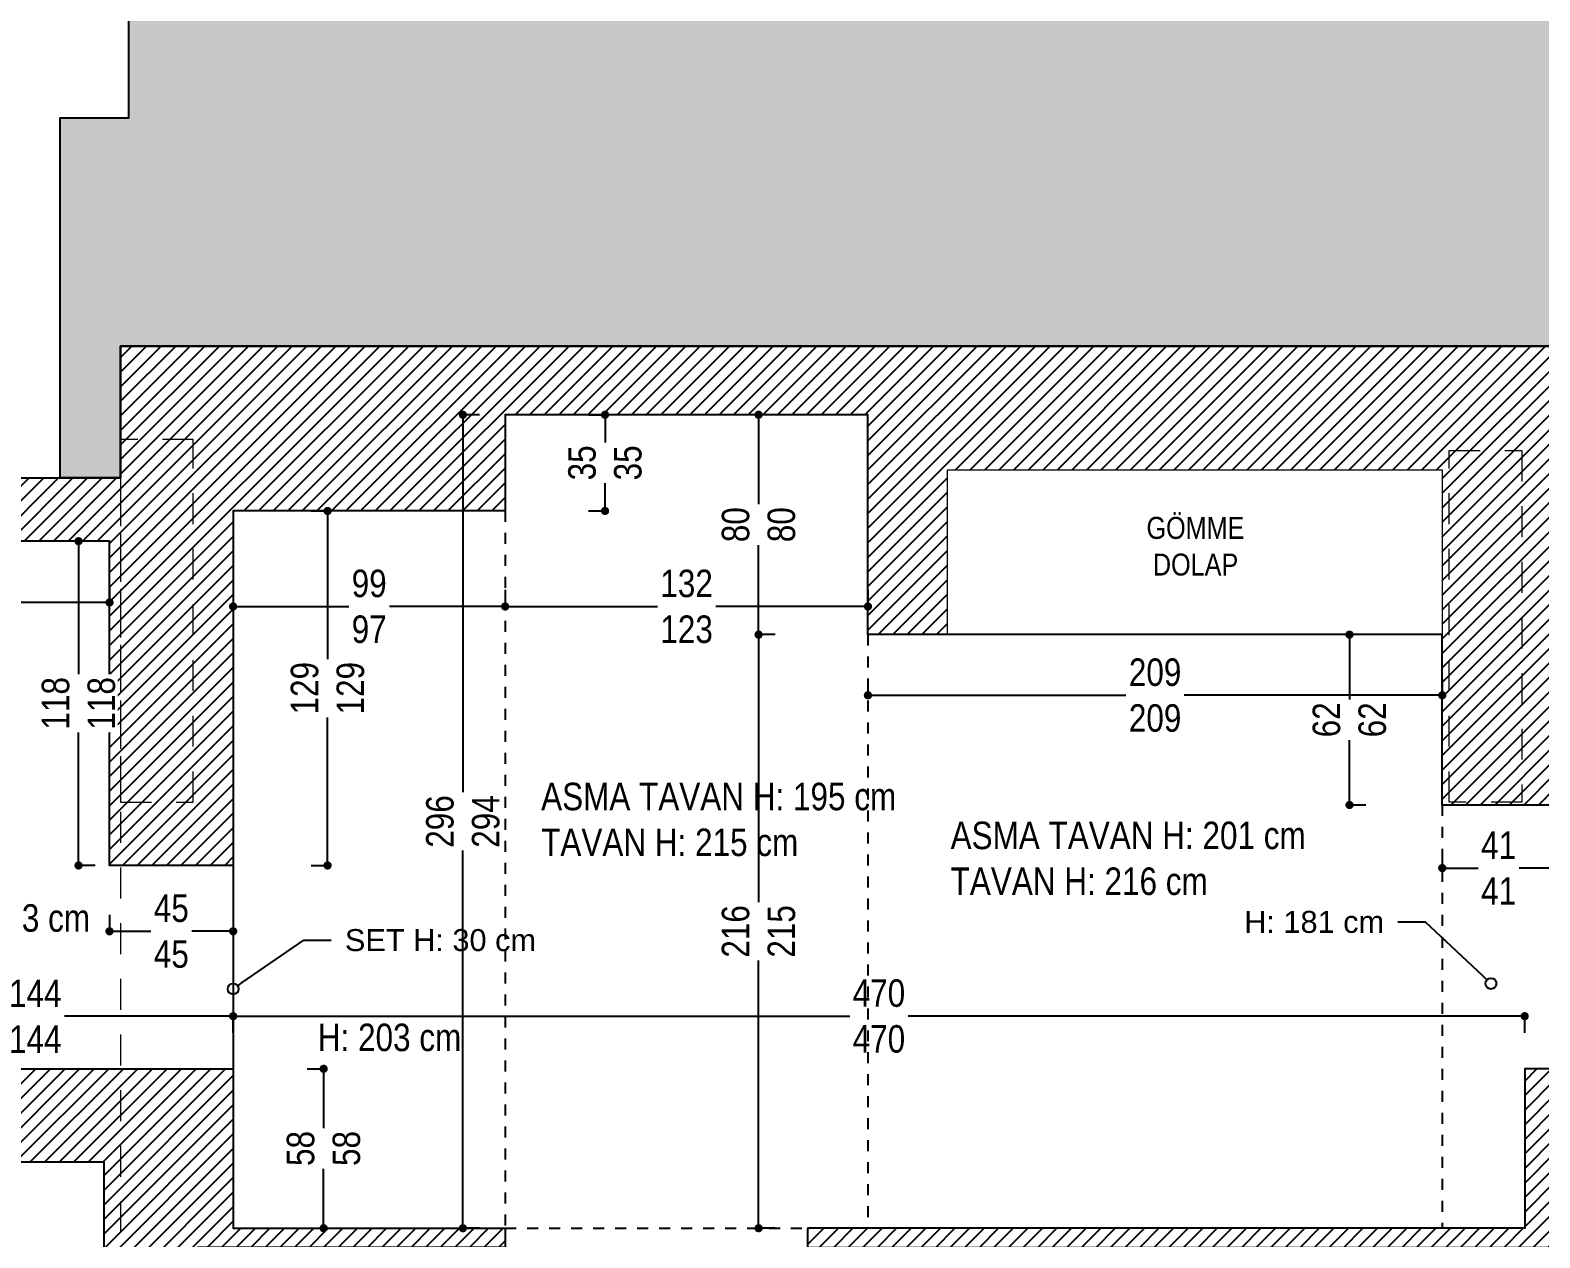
# Model space of a CAD drawing. Header units: millimetres. Extents: x 863 to 22635, y -482 to 12118.
# Drawn here: x 19786 to 20336, y 10239 to 10679 of the extents above; entities that cross this region are included whole.
import ezdxf
from ezdxf import colors
from ezdxf.entities.mleader import LeaderData, LeaderLine
from ezdxf.math import Vec2, Vec3

# ---------------------------------------------------------------- set-up
doc = ezdxf.new("R2010")
doc.units = ezdxf.units.MM
doc.header["$PDMODE"] = 35
doc.linetypes.add('JIS_02_0.7', pattern=[1.35, 0.75, -0.6])
doc.linetypes.add('JIS_02_1.0', pattern=[2, 1, -1])
doc.layers.add('ABOVE_0G', color=235, linetype='JIS_02_0.7', lineweight=9)
doc.layers.add('WOOD_0G', color=46, linetype='Continuous', lineweight=5)
for name, color, linetype in [('DIM_0G', 20, 'Continuous'), ('Existing WALL HATCH_0G', 251, 'Continuous'), ('Existing WALL_0G', 65, 'Continuous'), ('FLOOR_0G', 254, 'Continuous'), ('HATCH_0G', 251, 'Continuous')]:
    doc.layers.add(name, color=color, linetype=linetype)
doc.styles.add('0G_50', font='ARIALN.TTF', dxfattribs={"height": 50})
doc.styles.add('OZGU', font='ARIALN.TTF')
doc.styles.get("Standard").update_dxf_attribs({"font": 'arial.ttf'})
doc.dimstyles.new('0G_1_50_ORTA', dxfattribs={"dimtxt": 10, "dimasz": 3, "dimexe": 1, "dimexo": 4, "dimgap": 1, "dimtad": 0, "dimdec": 1, "dimzin": 9, "dimtxsty": 'OZGU', "dimblk": 'DOT', "dimcen": 2, "dimclrd": 256, "dimclre": 256, "dimclrt": 256, "dimadec": 1, "dimazin": 2, "dimtfac": 1, "dimtdec": 1, "dimtix": 1, "dimtmove": 2, "dimatfit": 3, "dimldrblk": 'ARCHTICK', "dimfxl": 6, "dimfxlon": 1, "dimtfill": 1, "dimarcsym": 0})

# ---------------------------------------------------------------- blocks, each defined once
blk = doc.blocks.new('_Dot')
at = {"color": 0, "linetype": 'ByBlock', "lineweight": -2}
blk.add_line((-0.5, 0), (-1, 0), dxfattribs=at)
at = {"color": 0, "linetype": 'ByBlock', "const_width": 0.5}
blk.add_lwpolyline([(-0.25, 0, 1), (0.25, 0, 1)], format="xyb", close=True, dxfattribs=at)
blk = doc.blocks.new('*D923')
at = {"layer": 'Defpoints', "color": 0, "transparency": 16777216}
for p in [(20300.04, 10396.66), (20341.04, 10396.66), (20341.04, 10373.7)]:
    blk.add_point(p, dxfattribs=at)
at = {"layer": 'DIM_0G', "lineweight": -2, "transparency": 16777216}
for p, q in [((20300.04, 10379.7), (20300.04, 10372.7)), ((20341.04, 10379.7), (20341.04, 10372.7)), ((20303.04, 10373.7), (20314.29, 10373.7)), ((20338.04, 10373.7), (20326.78, 10373.7))]:
    blk.add_line(p, q, dxfattribs=at)
at = {"layer": 'DIM_0G', "lineweight": -2, "transparency": 16777216, "xscale": 3, "yscale": 3, "zscale": 3, "rotation": 180}
blk.add_blockref('_Dot', (20300.04, 10373.7), dxfattribs=at)
at = {"layer": 'DIM_0G', "lineweight": -2, "transparency": 16777216, "xscale": 3, "yscale": 3, "zscale": 3}
blk.add_blockref('_Dot', (20341.04, 10373.7), dxfattribs=at)
at = {"layer": 'DIM_0G', "transparency": 16777216, "insert": (20320.54, 10373.7), "char_height": 10, "attachment_point": 5, "style": 'OZGU', "bg_fill": 3, "box_fill_scale": 1.1, "bg_fill_color": 256, "bg_fill_true_color": 13158600, "bg_fill_transparency": 0}
blk.add_mtext('41\\P41', dxfattribs=at)
blk = doc.blocks.new('_ArchTick')
at = {"color": 0, "linetype": 'ByBlock', "const_width": 0.15}
blk.add_lwpolyline([(-0.5, -0.5), (0.5, 0.5)], dxfattribs=at)
blk = doc.blocks.new('*D924')
at = {"layer": 'Defpoints', "color": 0, "transparency": 16777216}
for p in [(20266.28, 10458.66), (20300.04, 10458.66), (20300.04, 10396.66)]:
    blk.add_point(p, dxfattribs=at)
at = {"layer": 'DIM_0G', "lineweight": -2, "transparency": 16777216}
for p, q in [((20272.28, 10458.66), (20265.28, 10458.66)), ((20266.28, 10455.66), (20266.28, 10434.53)), ((20266.28, 10399.66), (20266.28, 10420.8)), ((20272.28, 10396.66), (20265.28, 10396.66))]:
    blk.add_line(p, q, dxfattribs=at)
at = {"layer": 'DIM_0G', "lineweight": -2, "transparency": 16777216, "xscale": 3, "yscale": 3, "zscale": 3}
for p, rotation in [((20266.28, 10458.66), 90), ((20266.28, 10396.66), 270)]:
    blk.add_blockref('_Dot', p, dxfattribs=dict(at, rotation=rotation))
at = {"layer": 'DIM_0G', "transparency": 16777216, "insert": (20266.28, 10427.66), "char_height": 10, "attachment_point": 5, "rotation": 90, "style": 'OZGU', "bg_fill": 3, "box_fill_scale": 1.1, "bg_fill_color": 256, "bg_fill_true_color": 13158600, "bg_fill_transparency": 0}
blk.add_mtext('62\\P62', dxfattribs=at)
blk = doc.blocks.new('*D925')
at = {"layer": 'Defpoints', "color": 0, "transparency": 16777216}
for p in [(20091.04, 10458.66), (20300.04, 10458.66), (20091.04, 10436.59)]:
    blk.add_point(p, dxfattribs=at)
at = {"layer": 'DIM_0G', "lineweight": -2, "transparency": 16777216}
for p, q in [((20091.04, 10442.59), (20091.04, 10435.59)), ((20300.04, 10442.59), (20300.04, 10435.59)), ((20094.04, 10436.59), (20185.4, 10436.59)), ((20297.04, 10436.59), (20205.67, 10436.59))]:
    blk.add_line(p, q, dxfattribs=at)
at = {"layer": 'DIM_0G', "lineweight": -2, "transparency": 16777216, "xscale": 3, "yscale": 3, "zscale": 3, "rotation": 180}
blk.add_blockref('_Dot', (20091.04, 10436.59), dxfattribs=at)
at = {"layer": 'DIM_0G', "lineweight": -2, "transparency": 16777216, "xscale": 3, "yscale": 3, "zscale": 3}
blk.add_blockref('_Dot', (20300.04, 10436.59), dxfattribs=at)
at = {"layer": 'DIM_0G', "transparency": 16777216, "insert": (20195.54, 10436.59), "char_height": 10, "attachment_point": 5, "style": 'OZGU', "bg_fill": 3, "box_fill_scale": 1.1, "bg_fill_color": 256, "bg_fill_true_color": 13158600, "bg_fill_transparency": 0}
blk.add_mtext('209\\P209', dxfattribs=at)
blk = doc.blocks.new('*D926')
at = {"layer": 'Defpoints', "color": 0, "transparency": 16777216}
for p in [(20051.25, 10538.66), (20091.04, 10538.66), (20091.04, 10458.66)]:
    blk.add_point(p, dxfattribs=at)
at = {"layer": 'DIM_0G', "lineweight": -2, "transparency": 16777216}
for p, q in [((20057.25, 10538.66), (20050.25, 10538.66)), ((20051.25, 10535.66), (20051.25, 10505.52)), ((20051.25, 10461.66), (20051.25, 10491.8)), ((20057.25, 10458.66), (20050.25, 10458.66))]:
    blk.add_line(p, q, dxfattribs=at)
at = {"layer": 'DIM_0G', "lineweight": -2, "transparency": 16777216, "xscale": 3, "yscale": 3, "zscale": 3}
for p, rotation in [((20051.25, 10538.66), 90), ((20051.25, 10458.66), 270)]:
    blk.add_blockref('_Dot', p, dxfattribs=dict(at, rotation=rotation))
at = {"layer": 'DIM_0G', "transparency": 16777216, "insert": (20051.25, 10498.66), "char_height": 10, "attachment_point": 5, "rotation": 90, "style": 'OZGU', "bg_fill": 3, "box_fill_scale": 1.1, "bg_fill_color": 256, "bg_fill_true_color": 13158600, "bg_fill_transparency": 0}
blk.add_mtext('80\\P80', dxfattribs=at)
blk = doc.blocks.new('*D927')
at = {"layer": 'Defpoints', "color": 0, "transparency": 16777216}
for p in [(19959.04, 10538.66), (20091.04, 10538.66), (19959.04, 10468.9)]:
    blk.add_point(p, dxfattribs=at)
at = {"layer": 'DIM_0G', "lineweight": -2, "transparency": 16777216}
for p, q in [((19959.04, 10474.9), (19959.04, 10467.9)), ((20091.04, 10474.9), (20091.04, 10467.9)), ((19962.04, 10468.9), (20015.37, 10468.9)), ((20088.04, 10468.9), (20034.71, 10468.9))]:
    blk.add_line(p, q, dxfattribs=at)
at = {"layer": 'DIM_0G', "lineweight": -2, "transparency": 16777216, "xscale": 3, "yscale": 3, "zscale": 3, "rotation": 180}
blk.add_blockref('_Dot', (19959.04, 10468.9), dxfattribs=at)
at = {"layer": 'DIM_0G', "lineweight": -2, "transparency": 16777216, "xscale": 3, "yscale": 3, "zscale": 3}
blk.add_blockref('_Dot', (20091.04, 10468.9), dxfattribs=at)
at = {"layer": 'DIM_0G', "transparency": 16777216, "insert": (20025.04, 10468.9), "char_height": 10, "attachment_point": 5, "style": 'OZGU', "bg_fill": 3, "box_fill_scale": 1.1, "bg_fill_color": 256, "bg_fill_true_color": 13158600, "bg_fill_transparency": 0}
blk.add_mtext('132\\P{\\C2;123}', dxfattribs=at)
blk = doc.blocks.new('*D928')
at = {"layer": 'Defpoints', "color": 0, "transparency": 16777216}
for p in [(19959.04, 10538.66), (19995.37, 10538.66), (19959.04, 10503.66)]:
    blk.add_point(p, dxfattribs=at)
at = {"layer": 'DIM_0G', "lineweight": -2, "transparency": 16777216}
for p, q in [((19989.37, 10538.66), (19996.37, 10538.66)), ((19995.37, 10535.66), (19995.37, 10528.07)), ((19995.37, 10506.66), (19995.37, 10514.26)), ((19989.37, 10503.66), (19996.37, 10503.66))]:
    blk.add_line(p, q, dxfattribs=at)
at = {"layer": 'DIM_0G', "lineweight": -2, "transparency": 16777216, "xscale": 3, "yscale": 3, "zscale": 3}
for p, rotation in [((19995.37, 10538.66), 90), ((19995.37, 10503.66), 270)]:
    blk.add_blockref('_Dot', p, dxfattribs=dict(at, rotation=rotation))
at = {"layer": 'DIM_0G', "transparency": 16777216, "insert": (19995.37, 10521.16), "char_height": 10, "attachment_point": 5, "rotation": 90, "style": 'OZGU', "bg_fill": 3, "box_fill_scale": 1.1, "bg_fill_color": 256, "bg_fill_true_color": 13158600, "bg_fill_transparency": 0}
blk.add_mtext('35\\P35', dxfattribs=at)
blk = doc.blocks.new('*D929')
at = {"layer": 'Defpoints', "color": 0, "transparency": 16777216}
for p in [(19860.04, 10503.66), (19959.04, 10503.66), (19860.04, 10468.9)]:
    blk.add_point(p, dxfattribs=at)
at = {"layer": 'DIM_0G', "lineweight": -2, "transparency": 16777216}
for p, q in [((19860.04, 10474.9), (19860.04, 10467.9)), ((19959.04, 10474.9), (19959.04, 10467.9)), ((19863.04, 10468.9), (19902.65, 10468.9)), ((19956.04, 10468.9), (19916.42, 10468.9))]:
    blk.add_line(p, q, dxfattribs=at)
at = {"layer": 'DIM_0G', "lineweight": -2, "transparency": 16777216, "xscale": 3, "yscale": 3, "zscale": 3, "rotation": 180}
blk.add_blockref('_Dot', (19860.04, 10468.9), dxfattribs=at)
at = {"layer": 'DIM_0G', "lineweight": -2, "transparency": 16777216, "xscale": 3, "yscale": 3, "zscale": 3}
blk.add_blockref('_Dot', (19959.04, 10468.9), dxfattribs=at)
at = {"layer": 'DIM_0G', "transparency": 16777216, "insert": (19909.54, 10468.9), "char_height": 10, "attachment_point": 5, "style": 'OZGU', "bg_fill": 3, "box_fill_scale": 1.1, "bg_fill_color": 256, "bg_fill_true_color": 13158600, "bg_fill_transparency": 0}
blk.add_mtext('99\\P{\\C2;97}', dxfattribs=at)
blk = doc.blocks.new('*D930')
at = {"layer": 'Defpoints', "color": 0, "transparency": 16777216}
for p in [(19860.04, 10503.66), (19860.04, 10374.66), (19894.4, 10374.66)]:
    blk.add_point(p, dxfattribs=at)
at = {"layer": 'DIM_0G', "lineweight": -2, "transparency": 16777216}
for p, q in [((19888.4, 10503.66), (19895.4, 10503.66)), ((19894.4, 10500.66), (19894.4, 10448.85)), ((19894.4, 10377.66), (19894.4, 10429.48)), ((19888.4, 10374.66), (19895.4, 10374.66))]:
    blk.add_line(p, q, dxfattribs=at)
at = {"layer": 'DIM_0G', "lineweight": -2, "transparency": 16777216, "xscale": 3, "yscale": 3, "zscale": 3}
for p, rotation in [((19894.4, 10503.66), 90), ((19894.4, 10374.66), 270)]:
    blk.add_blockref('_Dot', p, dxfattribs=dict(at, rotation=rotation))
at = {"layer": 'DIM_0G', "transparency": 16777216, "insert": (19894.4, 10439.16), "char_height": 10, "attachment_point": 5, "rotation": 90, "style": 'OZGU', "bg_fill": 3, "box_fill_scale": 1.1, "bg_fill_color": 256, "bg_fill_true_color": 13158600, "bg_fill_transparency": 0}
blk.add_mtext('129\\P129', dxfattribs=at)
blk = doc.blocks.new('*D931')
at = {"layer": 'Defpoints', "color": 0, "transparency": 16777216}
for p in [(19815.04, 10374.66), (19860.04, 10374.66), (19815.04, 10350.71)]:
    blk.add_point(p, dxfattribs=at)
at = {"layer": 'DIM_0G', "lineweight": -2, "transparency": 16777216}
for p, q in [((19815.04, 10356.71), (19815.04, 10349.71)), ((19860.04, 10356.71), (19860.04, 10349.71)), ((19818.04, 10350.71), (19830.47, 10350.71)), ((19857.04, 10350.71), (19844.6, 10350.71))]:
    blk.add_line(p, q, dxfattribs=at)
at = {"layer": 'DIM_0G', "lineweight": -2, "transparency": 16777216, "xscale": 3, "yscale": 3, "zscale": 3, "rotation": 180}
blk.add_blockref('_Dot', (19815.04, 10350.71), dxfattribs=at)
at = {"layer": 'DIM_0G', "lineweight": -2, "transparency": 16777216, "xscale": 3, "yscale": 3, "zscale": 3}
blk.add_blockref('_Dot', (19860.04, 10350.71), dxfattribs=at)
at = {"layer": 'DIM_0G', "transparency": 16777216, "insert": (19837.54, 10350.71), "char_height": 10, "attachment_point": 5, "style": 'OZGU', "bg_fill": 3, "box_fill_scale": 1.1, "bg_fill_color": 256, "bg_fill_true_color": 13158600, "bg_fill_transparency": 0}
blk.add_mtext('45\\P45', dxfattribs=at)
blk = doc.blocks.new('*D932')
at = {"layer": 'Defpoints', "color": 0, "transparency": 16777216}
for p in [(19803.78, 10492.66), (19815.04, 10492.66), (19815.04, 10374.66)]:
    blk.add_point(p, dxfattribs=at)
at = {"layer": 'DIM_0G', "lineweight": -2, "transparency": 16777216}
for p, q in [((19809.78, 10492.66), (19802.78, 10492.66)), ((19803.78, 10489.66), (19803.78, 10443.35)), ((19803.78, 10377.66), (19803.78, 10423.98)), ((19809.78, 10374.66), (19802.78, 10374.66))]:
    blk.add_line(p, q, dxfattribs=at)
at = {"layer": 'DIM_0G', "lineweight": -2, "transparency": 16777216, "xscale": 3, "yscale": 3, "zscale": 3}
for p, rotation in [((19803.78, 10492.66), 90), ((19803.78, 10374.66), 270)]:
    blk.add_blockref('_Dot', p, dxfattribs=dict(at, rotation=rotation))
at = {"layer": 'DIM_0G', "transparency": 16777216, "insert": (19803.78, 10433.66), "char_height": 10, "attachment_point": 5, "rotation": 90, "style": 'OZGU', "bg_fill": 3, "box_fill_scale": 1.1, "bg_fill_color": 256, "bg_fill_true_color": 13158600, "bg_fill_transparency": 0}
blk.add_mtext('118\\P118', dxfattribs=at)
blk = doc.blocks.new('*D933')
at = {"layer": 'Defpoints', "color": 0, "transparency": 16777216}
for p in [(19716.04, 10492.66), (19815.04, 10492.66), (19716.04, 10470.35)]:
    blk.add_point(p, dxfattribs=at)
at = {"layer": 'DIM_0G', "lineweight": -2, "transparency": 16777216}
for p, q in [((19716.04, 10476.35), (19716.04, 10469.35)), ((19815.04, 10476.35), (19815.04, 10469.35)), ((19719.04, 10470.35), (19758.65, 10470.35)), ((19812.04, 10470.35), (19772.42, 10470.35))]:
    blk.add_line(p, q, dxfattribs=at)
at = {"layer": 'DIM_0G', "lineweight": -2, "transparency": 16777216, "xscale": 3, "yscale": 3, "zscale": 3, "rotation": 180}
blk.add_blockref('_Dot', (19716.04, 10470.35), dxfattribs=at)
at = {"layer": 'DIM_0G', "lineweight": -2, "transparency": 16777216, "xscale": 3, "yscale": 3, "zscale": 3}
blk.add_blockref('_Dot', (19815.04, 10470.35), dxfattribs=at)
at = {"layer": 'DIM_0G', "transparency": 16777216, "insert": (19765.54, 10470.35), "char_height": 10, "attachment_point": 5, "style": 'OZGU', "bg_fill": 3, "box_fill_scale": 1.1, "bg_fill_color": 256, "bg_fill_true_color": 13158600, "bg_fill_transparency": 0}
blk.add_mtext('99\\P99', dxfattribs=at)
blk = doc.blocks.new('*D935')
at = {"layer": 'Defpoints', "color": 0, "transparency": 16777216}
for p in [(19860.04, 10319.81), (19716.04, 10300.66), (19860.04, 10300.66)]:
    blk.add_point(p, dxfattribs=at)
at = {"layer": 'DIM_0G', "lineweight": -2, "transparency": 16777216}
for p, q in [((19716.04, 10313.81), (19716.04, 10320.81)), ((19719.04, 10319.81), (19778.38, 10319.81)), ((19857.04, 10319.81), (19797.7, 10319.81)), ((19860.04, 10313.81), (19860.04, 10320.81))]:
    blk.add_line(p, q, dxfattribs=at)
at = {"layer": 'DIM_0G', "lineweight": -2, "transparency": 16777216, "xscale": 3, "yscale": 3, "zscale": 3, "rotation": 180}
blk.add_blockref('_Dot', (19716.04, 10319.81), dxfattribs=at)
at = {"layer": 'DIM_0G', "lineweight": -2, "transparency": 16777216, "xscale": 3, "yscale": 3, "zscale": 3}
blk.add_blockref('_Dot', (19860.04, 10319.81), dxfattribs=at)
at = {"layer": 'DIM_0G', "transparency": 16777216, "insert": (19788.04, 10319.81), "char_height": 10, "attachment_point": 5, "style": 'OZGU', "bg_fill": 3, "box_fill_scale": 1.1, "bg_fill_color": 256, "bg_fill_true_color": 13158600, "bg_fill_transparency": 0}
blk.add_mtext('144\\P144', dxfattribs=at)
blk = doc.blocks.new('*D936')
at = {"layer": 'Defpoints', "color": 0, "transparency": 16777216}
for p in [(19860.04, 10300.66), (19860.04, 10242.66), (19892.96, 10242.66)]:
    blk.add_point(p, dxfattribs=at)
at = {"layer": 'DIM_0G', "lineweight": -2, "transparency": 16777216}
for p, q in [((19886.96, 10300.66), (19893.96, 10300.66)), ((19892.96, 10297.66), (19892.96, 10278.55)), ((19892.96, 10245.66), (19892.96, 10264.78)), ((19886.96, 10242.66), (19893.96, 10242.66))]:
    blk.add_line(p, q, dxfattribs=at)
at = {"layer": 'DIM_0G', "lineweight": -2, "transparency": 16777216, "xscale": 3, "yscale": 3, "zscale": 3}
for p, rotation in [((19892.96, 10300.66), 90), ((19892.96, 10242.66), 270)]:
    blk.add_blockref('_Dot', p, dxfattribs=dict(at, rotation=rotation))
at = {"layer": 'DIM_0G', "transparency": 16777216, "insert": (19892.96, 10271.66), "char_height": 10, "attachment_point": 5, "rotation": 90, "style": 'OZGU', "bg_fill": 3, "box_fill_scale": 1.1, "bg_fill_color": 256, "bg_fill_true_color": 13158600, "bg_fill_transparency": 0}
blk.add_mtext('58\\P58', dxfattribs=at)
blk = doc.blocks.new('*D937')
at = {"layer": 'Defpoints', "color": 0, "transparency": 16777216}
for p in [(20330.04, 10319.81), (19860.04, 10242.66), (20330.04, 10242.66)]:
    blk.add_point(p, dxfattribs=at)
at = {"layer": 'DIM_0G', "lineweight": -2, "transparency": 16777216}
for p, q in [((19860.04, 10313.81), (19860.04, 10320.81)), ((19863.04, 10319.81), (20084.83, 10319.81)), ((20327.04, 10319.81), (20105.24, 10319.81)), ((20330.04, 10313.81), (20330.04, 10320.81))]:
    blk.add_line(p, q, dxfattribs=at)
at = {"layer": 'DIM_0G', "lineweight": -2, "transparency": 16777216, "xscale": 3, "yscale": 3, "zscale": 3, "rotation": 180}
blk.add_blockref('_Dot', (19860.04, 10319.81), dxfattribs=at)
at = {"layer": 'DIM_0G', "lineweight": -2, "transparency": 16777216, "xscale": 3, "yscale": 3, "zscale": 3}
blk.add_blockref('_Dot', (20330.04, 10319.81), dxfattribs=at)
at = {"layer": 'DIM_0G', "transparency": 16777216, "insert": (20095.04, 10319.81), "char_height": 10, "attachment_point": 5, "style": 'OZGU', "bg_fill": 3, "box_fill_scale": 1.1, "bg_fill_color": 256, "bg_fill_true_color": 13158600, "bg_fill_transparency": 0}
blk.add_mtext('470\\P470', dxfattribs=at)
blk = doc.blocks.new('_DotBlank')
at = {"color": 0, "linetype": 'ByBlock', "lineweight": -2}
blk.add_line((-0.5, 0), (-1, 0), dxfattribs=at)
blk.add_circle((0, 0), 0.5, dxfattribs=at)
blk = doc.blocks.new('*D938')
at = {"layer": 'Defpoints', "color": 0, "transparency": 16777216}
for p in [(20091.04, 10458.66), (20051.25, 10242.66), (20091.04, 10242.66)]:
    blk.add_point(p, dxfattribs=at)
at = {"layer": 'DIM_0G', "lineweight": -2, "transparency": 16777216}
for p, q in [((20057.25, 10458.66), (20050.25, 10458.66)), ((20051.25, 10455.66), (20051.25, 10360.82)), ((20051.25, 10245.66), (20051.25, 10340.51)), ((20057.25, 10242.66), (20050.25, 10242.66))]:
    blk.add_line(p, q, dxfattribs=at)
at = {"layer": 'DIM_0G', "lineweight": -2, "transparency": 16777216, "xscale": 3, "yscale": 3, "zscale": 3}
for p, rotation in [((20051.25, 10458.66), 90), ((20051.25, 10242.66), 270)]:
    blk.add_blockref('_Dot', p, dxfattribs=dict(at, rotation=rotation))
at = {"layer": 'DIM_0G', "transparency": 16777216, "insert": (20051.25, 10350.66), "char_height": 10, "attachment_point": 5, "rotation": 90, "style": 'OZGU', "bg_fill": 3, "box_fill_scale": 1.1, "bg_fill_color": 256, "bg_fill_true_color": 13158600, "bg_fill_transparency": 0}
blk.add_mtext('216\\P{\\C2;215}', dxfattribs=at)
blk = doc.blocks.new('*D939')
at = {"layer": 'Defpoints', "color": 0, "transparency": 16777216}
for p in [(19959.04, 10538.66), (19943.65, 10242.66), (19959.04, 10242.66)]:
    blk.add_point(p, dxfattribs=at)
at = {"layer": 'DIM_0G', "lineweight": -2, "transparency": 16777216}
for p, q in [((19949.65, 10538.66), (19942.65, 10538.66)), ((19943.65, 10535.66), (19943.65, 10400.79)), ((19943.65, 10245.66), (19943.65, 10380.54)), ((19949.65, 10242.66), (19942.65, 10242.66))]:
    blk.add_line(p, q, dxfattribs=at)
at = {"layer": 'DIM_0G', "lineweight": -2, "transparency": 16777216, "xscale": 3, "yscale": 3, "zscale": 3}
for p, rotation in [((19943.65, 10538.66), 90), ((19943.65, 10242.66), 270)]:
    blk.add_blockref('_Dot', p, dxfattribs=dict(at, rotation=rotation))
at = {"layer": 'DIM_0G', "transparency": 16777216, "insert": (19943.65, 10390.66), "char_height": 10, "attachment_point": 5, "rotation": 90, "style": 'OZGU', "bg_fill": 3, "box_fill_scale": 1.1, "bg_fill_color": 256, "bg_fill_true_color": 13158600, "bg_fill_transparency": 0}
blk.add_mtext('296\\P{\\C2;294}', dxfattribs=at)

msp = doc.modelspace()

# ---------------------------------------------------------------- hatches: boundary and pattern name
at = {"layer": 'Existing WALL HATCH_0G'}
h = msp.add_hatch(dxfattribs=at)
h.set_pattern_fill('ANSI31', color=256, scale=30)
h.set_pattern_definition([(45, (156564.517, 1761.177), (-2.65165043, 2.65165043), [])])
h.paths.add_polyline_path([(20069.04, 10242.66), (20069.04, 10235.66), (20341.04, 10235.66), (20341.04, 10300.66), (20330.04, 10300.66), (20330.04, 10242.66)], flags=17)
h.paths.add_polyline_path([(20499.04, 10325.66), (20499.04, 10305.66), (20510.04, 10305.66), (20510.04, 10325.66)], flags=17)
h.paths.add_polyline_path([(20480.04, 10515.28), (20480.04, 10455.66), (20499.04, 10455.66), (20499.04, 10417.66), (20510.04, 10417.66), (20510.04, 10500.66), (20662.04, 10500.66), (20662.04, 10479.66), (20793.04, 10479.66), (20793.04, 10150.66), (20510.04, 10150.66), (20510.04, 10213.66), (20499.04, 10213.66), (20499.04, 10150.66), (20447.04, 10150.66), (20447.04, 10140.66), (20700.04, 10140.66), (20700.04, 9954.66), (20711.04, 9954.66), (20711.04, 10127.66), (20791.04, 10127.66), (20791.04, 9858.66), (20711.04, 9858.66), (20711.04, 9865.66), (20700.04, 9865.66), (20700.04, 9846.66), (20830.04, 9846.66), (20830.04, 10184.66), (21174.04, 10184.66), (21174.04, 10200.66), (21067.04, 10200.66), (21067.04, 10224.66), (21056.04, 10224.66), (21056.04, 10206.66), (20834.04, 10206.66), (20834.04, 10308.66), (21067.04, 10308.66), (21067.04, 10319.66), (20834.04, 10319.66), (20834.04, 10494.66), (20909.04, 10494.66), (20909.04, 10403.66), (21067.04, 10403.66), (21067.04, 10419.66), (20979.04, 10419.66), (21029.27, 10506.66), (21291.04, 10506.66), (21291.04, 10397.66), (21298.04, 10397.66), (21298.04, 10299.66), (21325.04, 10299.66), (21325.04, 10646.66), (21300.04, 10646.66), (21300.04, 10563.66), (19819.04, 10563.66), (19819.04, 10515.66), (19682.04, 10515.66), (19682.04, 10266.66), (19813.04, 10266.66), (19813.04, 9473.66), (21080.04, 9473.66), (21080.04, 9691.66), (21325.04, 9691.66), (21325.04, 10200.66), (21282.04, 10200.66), (21282.04, 10184.66), (21292.04, 10184.66), (21292.04, 9725.66), (21046.04, 9725.66), (21046.04, 9507.66), (20830.04, 9507.66), (20830.04, 9611.66), (20793.04, 9611.66), (20793.04, 9519.66), (20341.04, 9519.66), (20341.04, 10140.66), (20285.04, 10140.66), (20285.04, 9519.66), (19847.04, 9519.66), (19847.04, 10235.66), (19959.04, 10235.66), (19959.04, 10242.66), (19860.04, 10242.66), (19860.04, 10300.66), (19716.04, 10300.66), (19716.04, 10492.66), (19815.04, 10492.66), (19815.04, 10374.66), (19860.04, 10374.66), (19860.04, 10503.66), (19959.04, 10503.66), (19959.04, 10538.66), (20091.04, 10538.66), (20091.04, 10458.66), (20120.04, 10458.66), (20120.04, 10518.66), (20300.04, 10518.66), (20300.04, 10396.66), (20341.04, 10396.66), (20341.04, 10455.66), (20360.04, 10455.66), (20360.04, 10515.28)])
at = {"layer": 'HATCH_0G'}
h = msp.add_hatch(dxfattribs=at)
h.set_pattern_fill('DOTS', color=256, scale=100, angle=45)
h.set_pattern_definition([(45, (156564.517, 1761.177), (-2.2097087, 6.62912607), [0, -6.25])])
h.paths.add_polyline_path([(19819.04, 10563.66), (19819.04, 10515.66), (19797.04, 10515.66), (19797.04, 10646.66), (19822.04, 10646.66), (19822.04, 11586.66), (21340.04, 11586.66), (21340.04, 10646.66), (21300.04, 10646.66), (21300.04, 10563.66)])
h.paths.add_polyline_path([(21035.9, 11186.65), (21185.89, 11186.65), (21185.89, 11271.47), (21035.9, 11271.47)], flags=24)
h.paths.add_polyline_path([(19940.2, 11041.83), (20178.36, 11041.83), (20178.36, 11263.19), (19940.2, 11263.19)], flags=24)

# ---------------------------------------------------------------- linework, layer by layer
at = {"layer": 'ABOVE_0G', "ltscale": 15}
msp.add_lwpolyline([(19819.04, 10515.66), (19819.04, 9473.66), (21325.04, 9473.66), (21325.04, 10646.66)], dxfattribs=at)
at = {"layer": 'Existing WALL_0G'}
for points in [[(19819.04, 10563.66), (19819.04, 10515.66), (19797.04, 10515.66), (19797.04, 10646.66), (19822.04, 10646.66), (19822.04, 11586.66), (21340.04, 11586.66), (21340.04, 10646.66), (21300.04, 10646.66), (21300.04, 10563.66)], [(20069.04, 10242.66), (20069.04, 10235.66), (20341.04, 10235.66), (20341.04, 10300.66), (20330.04, 10300.66), (20330.04, 10242.66)]]:
    msp.add_lwpolyline(points, close=True, dxfattribs=at)
for points in [[(19682.04, 10515.66), (19819.04, 10515.66), (19819.04, 10563.66), (21300.04, 10563.66)], [(20341.04, 10396.66), (20300.04, 10396.66), (20300.04, 10458.66), (20091.04, 10458.66), (20091.04, 10538.66), (19959.04, 10538.66), (19959.04, 10503.66), (19860.04, 10503.66), (19860.04, 10374.66), (19815.04, 10374.66), (19815.04, 10492.66), (19716.04, 10492.66)], [(19716.04, 10300.66), (19860.04, 10300.66), (19860.04, 10242.66), (19959.04, 10242.66), (19959.04, 10235.66), (19847.04, 10235.66), (19847.04, 9519.66), (20285.04, 9519.66), (20285.04, 10140.66), (20341.04, 10140.66), (20341.04, 9519.66), (20793.04, 9519.66), (20793.04, 9611.66), (20830.04, 9611.66)], [(21080.04, 9473.66), (19813.04, 9473.66), (19813.04, 10266.66), (19682.04, 10266.66)]]:
    msp.add_lwpolyline(points, dxfattribs=at)

# ---------------------------------------------------------------- texts
at = {"layer": 'DIM_0G', "char_height": 10, "attachment_point": 1, "style": '0G_50'}
for s, insert in [('ASMA TAVAN H: 201 cm\\PTAVAN H: 216 cm', (20121.13, 10390.6)), ('H: 173 cm', (19755.76, 10360.55))]:
    msp.add_mtext_dynamic_manual_height_columns(s, width=287.937, gutter_width=250, heights=[0], dxfattribs=dict(at, insert=insert))
at = {"layer": 'WOOD_0G', "insert": (20176.17, 10501.5), "char_height": 8, "attachment_point": 1, "style": '0G_50'}
msp.add_mtext_dynamic_manual_height_columns('\\pi16.23102;GÖMME \\P\\pi18.56663;DOLAP', width=67.1087, gutter_width=250, heights=[0], dxfattribs=at)

# ---------------------------------------------------------------- next in the draw order: dimensions: what is measured, and where the dimension line sits
at = {"layer": 'DIM_0G'}
dim = msp.add_linear_dim(base=(20341.04, 10373.7), p1=(20300.04, 10396.66), p2=(20341.04, 10396.66), text='<>\\P41', dimstyle='0G_1_50_ORTA', dxfattribs=at)
dim.commit()
dim.dimension.update_dxf_attribs({"geometry": '*D923', "text_midpoint": (20320.54, 10373.7)})

# ---------------------------------------------------------------- next in the draw order: dimensions: what is measured, and where the dimension line sits
dim = msp.add_linear_dim(base=(20266.28, 10458.66), p1=(20300.04, 10396.66), p2=(20300.04, 10458.66), angle=90, text='<>\\P62', dimstyle='0G_1_50_ORTA', dxfattribs=at)
dim.commit()
dim.dimension.update_dxf_attribs({"geometry": '*D924', "text_midpoint": (20266.28, 10427.66)})

# ---------------------------------------------------------------- next in the draw order: dimensions: what is measured, and where the dimension line sits
dim = msp.add_linear_dim(base=(20091.04, 10436.59), p1=(20300.04, 10458.66), p2=(20091.04, 10458.66), text='<>\\P209', dimstyle='0G_1_50_ORTA', dxfattribs=at)
dim.commit()
dim.dimension.update_dxf_attribs({"geometry": '*D925', "text_midpoint": (20195.54, 10436.59)})

# ---------------------------------------------------------------- next in the draw order: linework, layer by layer
at = {"layer": 'ABOVE_0G', "ltscale": 15}
msp.add_lwpolyline([(20302.54, 10525.66), (20329.04, 10525.66), (20329.04, 10397.66), (20302.54, 10397.66)], close=True, dxfattribs=at)
at = {"layer": 'WOOD_0G'}
msp.add_lwpolyline([(20120.04, 10458.66), (20120.04, 10518.66), (20300.04, 10518.66), (20300.04, 10458.66)], dxfattribs=at)

# ---------------------------------------------------------------- next in the draw order: dimensions: what is measured, and where the dimension line sits
at = {"layer": 'DIM_0G'}
dim = msp.add_linear_dim(base=(20051.25, 10538.66), p1=(20091.04, 10458.66), p2=(20091.04, 10538.66), angle=90, text='<>\\P80', dimstyle='0G_1_50_ORTA', dxfattribs=at)
dim.commit()
dim.dimension.update_dxf_attribs({"geometry": '*D926', "text_midpoint": (20051.25, 10498.66)})

# ---------------------------------------------------------------- next in the draw order: dimensions: what is measured, and where the dimension line sits
dim = msp.add_linear_dim(base=(19959.04, 10468.9), p1=(20091.04, 10538.66), p2=(19959.04, 10538.66), text='<>\\P{\\C2;123}', dimstyle='0G_1_50_ORTA', dxfattribs=at)
dim.commit()
dim.dimension.update_dxf_attribs({"geometry": '*D927', "text_midpoint": (20025.04, 10468.9)})

# ---------------------------------------------------------------- next in the draw order: dimensions: what is measured, and where the dimension line sits
dim = msp.add_linear_dim(base=(19995.37, 10538.66), p1=(19959.04, 10503.66), p2=(19959.04, 10538.66), angle=90, text='<>\\P35', dimstyle='0G_1_50_ORTA', dxfattribs=at)
dim.commit()
dim.dimension.update_dxf_attribs({"geometry": '*D928', "text_midpoint": (19995.37, 10521.16)})

# ---------------------------------------------------------------- next in the draw order: dimensions: what is measured, and where the dimension line sits
dim = msp.add_linear_dim(base=(19860.04, 10468.9), p1=(19959.04, 10503.66), p2=(19860.04, 10503.66), text='<>\\P{\\C2;97}', dimstyle='0G_1_50_ORTA', dxfattribs=at)
dim.commit()
dim.dimension.update_dxf_attribs({"geometry": '*D929', "text_midpoint": (19909.54, 10468.9)})

# ---------------------------------------------------------------- next in the draw order: dimensions: what is measured, and where the dimension line sits
dim = msp.add_linear_dim(base=(19894.4, 10374.66), p1=(19860.04, 10503.66), p2=(19860.04, 10374.66), angle=90, text='<>\\P129', dimstyle='0G_1_50_ORTA', dxfattribs=at)
dim.commit()
dim.dimension.update_dxf_attribs({"geometry": '*D930', "text_midpoint": (19894.4, 10439.16)})

# ---------------------------------------------------------------- next in the draw order: dimensions: what is measured, and where the dimension line sits
dim = msp.add_linear_dim(base=(19815.04, 10350.71), p1=(19860.04, 10374.66), p2=(19815.04, 10374.66), text='<>\\P45', dimstyle='0G_1_50_ORTA', dxfattribs=at)
dim.commit()
dim.dimension.update_dxf_attribs({"geometry": '*D931', "text_midpoint": (19837.54, 10350.71)})

# ---------------------------------------------------------------- next in the draw order: dimensions: what is measured, and where the dimension line sits
dim = msp.add_linear_dim(base=(19803.78, 10492.66), p1=(19815.04, 10374.66), p2=(19815.04, 10492.66), angle=90, text='<>\\P118', dimstyle='0G_1_50_ORTA', dxfattribs=at)
dim.commit()
dim.dimension.update_dxf_attribs({"geometry": '*D932', "text_midpoint": (19803.78, 10433.66)})
dim = msp.add_linear_dim(base=(19860.04, 10319.81), p1=(19716.04, 10300.66), p2=(19860.04, 10300.66), text='<>\\P144', dimstyle='0G_1_50_ORTA', dxfattribs=at)
dim.commit()
dim.dimension.update_dxf_attribs({"geometry": '*D935', "text_midpoint": (19788.04, 10319.81)})

# ---------------------------------------------------------------- next in the draw order: dimensions: what is measured, and where the dimension line sits
dim = msp.add_linear_dim(base=(19716.04, 10470.35), p1=(19815.04, 10492.66), p2=(19716.04, 10492.66), text='<>\\P99', dimstyle='0G_1_50_ORTA', dxfattribs=at)
dim.commit()
dim.dimension.update_dxf_attribs({"geometry": '*D933', "text_midpoint": (19765.54, 10470.35)})
dim = msp.add_linear_dim(base=(19892.96, 10242.66), p1=(19860.04, 10300.66), p2=(19860.04, 10242.66), angle=90, text='<>\\P58', dimstyle='0G_1_50_ORTA', dxfattribs=at)
dim.commit()
dim.dimension.update_dxf_attribs({"geometry": '*D936', "text_midpoint": (19892.96, 10271.66)})

# ---------------------------------------------------------------- next in the draw order: linework, layer by layer
at = {"layer": 'ABOVE_0G', "ltscale": 15}
msp.add_lwpolyline([(19845.54, 10529.66), (19819.04, 10529.66), (19819.04, 10397.66), (19845.54, 10397.66)], close=True, dxfattribs=at)

# ---------------------------------------------------------------- next in the draw order: dimensions: what is measured, and where the dimension line sits
at = {"layer": 'DIM_0G'}
dim = msp.add_linear_dim(base=(20330.04, 10319.81), p1=(19860.04, 10242.66), p2=(20330.04, 10242.66), text='<>\\P470', dimstyle='0G_1_50_ORTA', dxfattribs=at)
dim.commit()
dim.dimension.update_dxf_attribs({"geometry": '*D937', "text_midpoint": (20095.04, 10319.81)})

# ---------------------------------------------------------------- next in the draw order: linework, layer by layer
at = {"layer": 'Existing WALL_0G', "linetype": 'JIS_02_1.0', "ltscale": 4}
for points in [[(19959.04, 10503.66), (19959.04, 10242.66)], [(20091.04, 10458.66), (20091.04, 10242.66)], [(20300.04, 10396.66), (20300.04, 10242.66)]]:
    msp.add_lwpolyline(points, dxfattribs=at)
at = {"layer": 'FLOOR_0G'}
msp.add_lwpolyline([(19860.04, 10374.66), (19860.04, 10300.66)], dxfattribs=at)

# ---------------------------------------------------------------- next in the draw order: leaders
at = {"layer": 'DIM_0G'}
ml = msp.add_multileader_mtext('Standard', dxfattribs=at)
ml.set_content('H: 181 cm', color=256)
ml.set_leader_properties()
ml.set_arrow_properties(name='DOTBLANK')
ml.build(insert=Vec2(0, 0))
ml.multileader.update_dxf_attribs({"dogleg_length": 10})
ctx = ml.context
ctx.base_point, ctx.char_height, ctx.landing_gap_size, ctx.plane_origin = Vec3(20224.56, 10354.06), 8, 5, Vec3(20311.76, 10331.7)
ctx.text_align_type = 2
notes = []
notes.append((ctx, [(1, (1, 1, 0), (20293.88, 10354.06), (-1, 0), 10, [(0, [(20317.74, 10331.7)], 0, [])])]))
ctx.mtext.insert, ctx.mtext.alignment, ctx.mtext.flow_direction = Vec3(20278.88, 10358.13), 3, 5
for ctx, leaders in notes:
    for number, flags, end, landing, length, lines in leaders:
        leader = LeaderData()
        leader.index, (leader.has_last_leader_line, leader.has_dogleg_vector, leader.attachment_direction) = number, flags
        leader.last_leader_point, leader.dogleg_vector, leader.dogleg_length = Vec3(end), Vec3(landing), length
        for number, points, colour, breaks in lines:
            line = LeaderLine()
            line.index, line.vertices, line.color, line.breaks = number, Vec3.list(points), colors.encode_raw_color(colour), breaks
            leader.lines.append(line)
        ctx.leaders.append(leader)

# ---------------------------------------------------------------- next in the draw order: dimensions: what is measured, and where the dimension line sits
for base, p1, p2, text, picture, middle in [((19943.65, 10242.66), (19959.04, 10538.66), (19959.04, 10242.66), '<>\\P{\\C2;294}', '*D939', (19943.65, 10390.66)), ((20051.25, 10242.66), (20091.04, 10458.66), (20091.04, 10242.66), '<>\\P{\\C2;215}', '*D938', (20051.25, 10350.66))]:
    dim = msp.add_linear_dim(base=base, p1=p1, p2=p2, angle=90, text=text, dimstyle='0G_1_50_ORTA', dxfattribs=at)
    dim.commit()
    dim.dimension.update_dxf_attribs({"geometry": picture, "text_midpoint": middle})

# ---------------------------------------------------------------- next in the draw order: linework, layer by layer
at = {"layer": 'Existing WALL_0G', "linetype": 'JIS_02_1.0', "ltscale": 4}
msp.add_lwpolyline([(19959.04, 10242.66), (20069.04, 10242.66)], dxfattribs=at)

# ---------------------------------------------------------------- next in the draw order: texts
at = {"layer": 'DIM_0G', "char_height": 10, "attachment_point": 1, "style": '0G_50'}
for s, insert in [('ASMA TAVAN H: 195 cm\\PTAVAN H: 215 cm', (19972.12, 10404.76)), ('H: 203 cm', (19890.85, 10317.1))]:
    msp.add_mtext_dynamic_manual_height_columns(s, width=287.937, gutter_width=250, heights=[0], dxfattribs=dict(at, insert=insert))

# ---------------------------------------------------------------- next in the draw order: leaders
at = {"layer": 'DIM_0G'}
ml = msp.add_multileader_mtext('Standard', dxfattribs=at)
ml.set_content('SET H: 30 cm', color=256)
ml.set_leader_properties()
ml.set_arrow_properties(name='DOTBLANK')
ml.build(insert=Vec2(0, 0))
ml.multileader.update_dxf_attribs({"dogleg_length": 10})
ctx = ml.context
ctx.base_point, ctx.char_height, ctx.landing_gap_size, ctx.plane_origin = Vec3(19895.71, 10347.43), 8, 5, Vec3(19871.04, 10336.74)
notes = []
notes.append((ctx, [(0, (1, 1, 0), (19885.71, 10347.43), (1, 0), 10, [(0, [(19860.04, 10329.74)], 0, [])])]))
ctx.mtext.insert, ctx.mtext.flow_direction = Vec3(19900.71, 10351.5), 5
for ctx, leaders in notes:
    for number, flags, end, landing, length, lines in leaders:
        leader = LeaderData()
        leader.index, (leader.has_last_leader_line, leader.has_dogleg_vector, leader.attachment_direction) = number, flags
        leader.last_leader_point, leader.dogleg_vector, leader.dogleg_length = Vec3(end), Vec3(landing), length
        for number, points, colour, breaks in lines:
            line = LeaderLine()
            line.index, line.vertices, line.color, line.breaks = number, Vec3.list(points), colors.encode_raw_color(colour), breaks
            leader.lines.append(line)
        ctx.leaders.append(leader)

doc.saveas('drawing.dxf')
